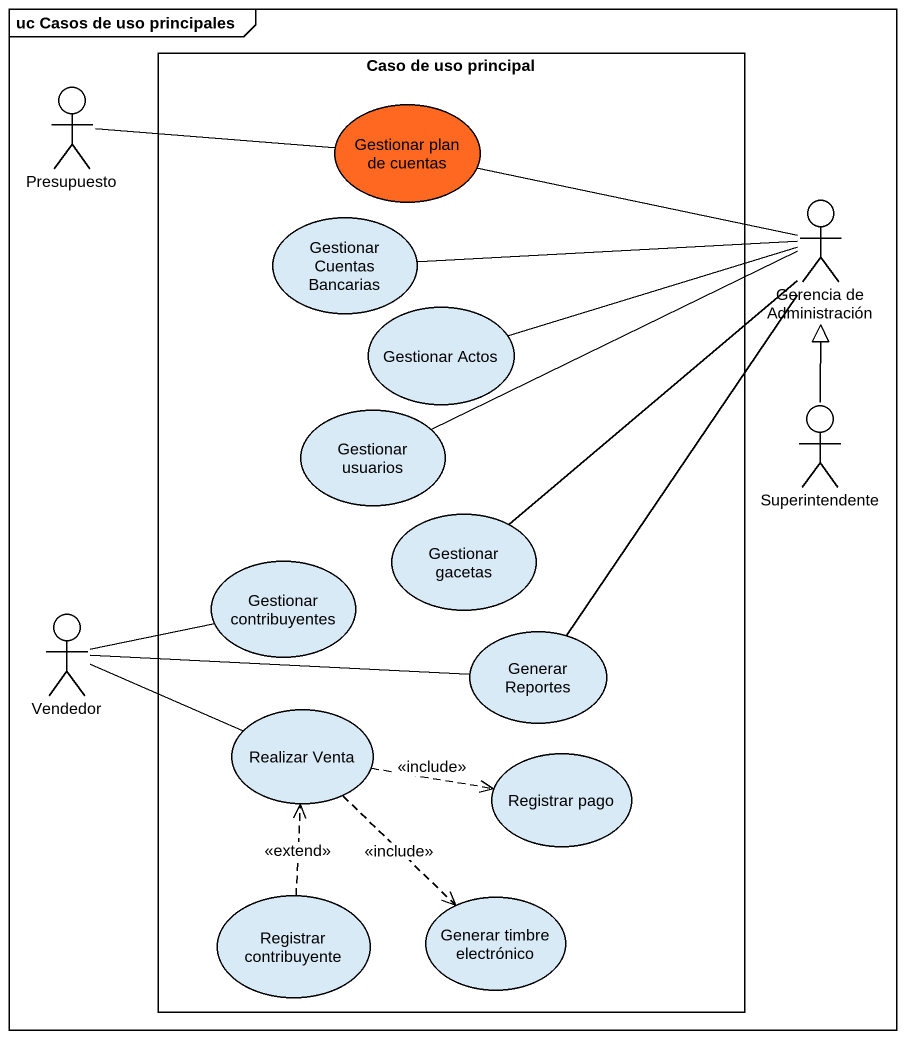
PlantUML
@startuml
mainframe uc Casos de uso principales
actor Presupuesto
rectangle "Caso de uso principal" as Caso_de_uso_principal {
  usecase "Gestionar plan de cuentas" as Gestionar_plan_de_cuentas #FF6820
  usecase "Gestionar Cuentas Bancarias" as Gestionar_Cuentas_Bancarias
  usecase "Gestionar Actos" as Gestionar_Actos
  usecase "Gestionar usuarios" as Gestionar_usuarios
  usecase "Gestionar contribuyentes" as Gestionar_contribuyentes
  usecase "Gestionar gacetas" as Gestionar_gacetas
  usecase "Generar Reportes" as Generar_Reportes
  usecase "Realizar Venta" as Realizar_Venta
  usecase "Registrar pago" as Registrar_pago
  usecase "Registrar contribuyente" as Registrar_contribuyente
  usecase "Generar timbre electrónico" as Generar_timbre_electrónico
}
actor "Gerencia de Administración" as Gerencia_de_Administración
actor Superintendente
actor Vendedor
Presupuesto -right- Gestionar_plan_de_cuentas
Gerencia_de_Administración -left- Gestionar_plan_de_cuentas
Gerencia_de_Administración -left- Gestionar_Cuentas_Bancarias
Gerencia_de_Administración -left- Gestionar_Actos
Gerencia_de_Administración -left- Gestionar_usuarios
Gerencia_de_Administración -- Gestionar_gacetas
Gerencia_de_Administración -- Generar_Reportes
Superintendente -up-|> Gerencia_de_Administración
Vendedor -right- Gestionar_contribuyentes
Vendedor -right- Generar_Reportes
Vendedor -right- Realizar_Venta
Realizar_Venta .right.> Registrar_pago : <<include>>
Realizar_Venta ..> Generar_timbre_electrónico : <<include>>
Registrar_contribuyente .up.> Realizar_Venta : <<extend>>
@enduml
